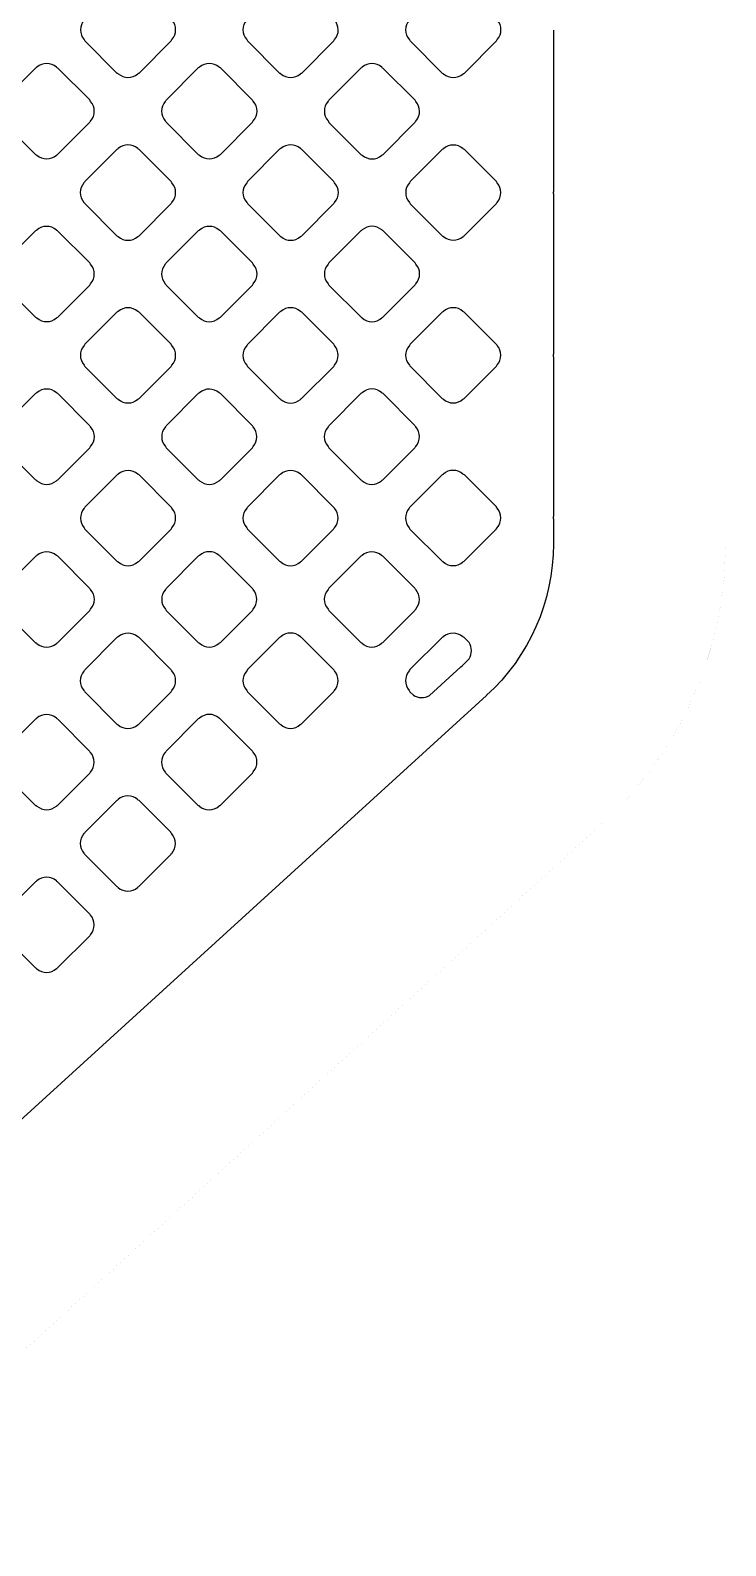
# Model space of a CAD drawing. Extents: x 0 to 248, y 0 to 175.
# Drawn here: x 56.807 to 57.729, y 143.667 to 145.674 of the extents above; entities that cross this region are included whole.
import ezdxf

# ---------------------------------------------------------------- set-up
doc = ezdxf.new("R2010")
doc.units = 0
doc.layers.add('gbr-dxf', color=7, linetype='Continuous')
doc.layers.add('gbr-outline-dxf', color=2, linetype='Continuous')

msp = doc.modelspace()

# ---------------------------------------------------------------- linework, layer by layer
at = {"layer": 'gbr-dxf'}
for p, q in [((57.5007, 145.6743), (57.5007, 145.4601)), ((57.5007, 145.4578), (57.5007, 145.2452)), ((57.5007, 145.242), (57.5007, 145.0303))]:
    msp.add_line(p, q, dxfattribs=at)
at = {"layer": 'gbr-dxf', "linetype": 'Continuous'}
for points in [[(53.6629, 141.9443), (54.094, 142.3753), (54.2269, 142.5083, -0.013462), (54.2277, 142.5091, 0.017129), (54.2405, 142.5219, -0.014515), (54.2414, 142.5228), (54.3073, 142.5889, 0.168722), (54.3125, 142.6009), (54.3125, 142.6047, -0.169148), (54.318, 142.6205, 0.013155), (54.6965, 143.1434, -0.049022), (54.6996, 143.1471), (54.7651, 143.2126), (54.7654, 143.2129), (54.7931, 143.2407, 0.139526), (56.8604, 149.6477, -0.274491)], [(57.5007, 145.0271), (57.5007, 144.995, -0.013354), (57.5008, 144.9939, -0.211122), (57.4122, 144.7935), (57.412, 144.7933), (53.2814, 141.0314), (53.2809, 141.031), (51.7394, 139.6272), (51.739, 139.6268, 0.093809), (51.5757, 139.4105), (51.5754, 139.4099, 0.114046), (51.5007, 139.0902, -0.01711), (51.5008, 139.0887), (51.5008, 138.0973)]]:
    msp.add_lwpolyline(points, format="xyb", dxfattribs=at)
for points in [[(56.8788, 145.6619, -0.091954), (56.8797, 145.6603), (56.9223, 145.6177, -0.096332), (56.9239, 145.6168, 0.379308), (56.9499, 145.6167, -0.095968), (56.9515, 145.6177), (56.9941, 145.6603, -0.096328), (56.9951, 145.662, 0.37924), (56.9951, 145.6879, -0.096614), (56.9941, 145.6896), (56.9515, 145.7322, -0.092228), (56.9499, 145.7331, 0.379249), (56.924, 145.7331, -0.096625), (56.9223, 145.7321), (56.8797, 145.6895, -0.096111), (56.8788, 145.6878, 0.379682)], [(57.0942, 145.6879, 0.379201), (57.0942, 145.6619, -0.095956), (57.0952, 145.6603), (57.1378, 145.6177, -0.100151), (57.1395, 145.6167, 0.379451), (57.1655, 145.6167, -0.096259), (57.1671, 145.6177), (57.2097, 145.6603, -0.096539), (57.2107, 145.6619, 0.379249), (57.2106, 145.6878, -0.09253), (57.2097, 145.6894), (57.1669, 145.7322, -0.088334), (57.1654, 145.7331, 0.3795), (57.1395, 145.7331, -0.096259), (57.1378, 145.7322), (57.0952, 145.6895, -0.096539)], [(57.3098, 145.6618, -0.095956), (57.3107, 145.6602), (57.3533, 145.6176, -0.10046), (57.3551, 145.6166, 0.37981), (57.381, 145.6166, -0.096625), (57.3827, 145.6176), (57.4253, 145.6603, -0.096111), (57.4263, 145.6619, 0.379859), (57.4263, 145.6879, -0.09253), (57.4254, 145.6894), (57.3828, 145.732, -0.104691), (57.381, 145.7331, 0.379731), (57.355, 145.7331, -0.096625), (57.3534, 145.7321), (57.3107, 145.6895, -0.096111), (57.3098, 145.6878, 0.379682)], [(56.7709, 145.5541, -0.095866), (56.7719, 145.5524), (56.8144, 145.5099, -0.100401), (56.8161, 145.5089, 0.379422), (56.8421, 145.5089, -0.096458), (56.8437, 145.5099), (56.8863, 145.5525, -0.096627), (56.8873, 145.5541, 0.379859), (56.8873, 145.5801, -0.108361), (56.8862, 145.582), (56.8439, 145.6242, -0.10442), (56.8421, 145.6253, 0.3795), (56.8162, 145.6253, -0.096259), (56.8145, 145.6243), (56.7719, 145.5816, -0.095895), (56.7709, 145.58, 0.378651)], [(56.9864, 145.5801, 0.379201), (56.9864, 145.5542, -0.087748), (56.9873, 145.5527), (57.0301, 145.5099, -0.092126), (57.0317, 145.5089, 0.379451), (57.0577, 145.5089, -0.096259), (57.0593, 145.5099), (57.102, 145.5526, -0.096539), (57.103, 145.5542, 0.379249), (57.103, 145.5802, -0.083792), (57.1021, 145.5816), (57.0593, 145.6244, -0.096857), (57.0576, 145.6254, 0.3795), (57.0317, 145.6254, -0.096259), (57.03, 145.6244), (56.9874, 145.5817, -0.096539)], [(57.2021, 145.5802, 0.379422), (57.2021, 145.5542, -0.108153), (57.2032, 145.5523), (57.2457, 145.5098, -0.096111), (57.2473, 145.5089, 0.379451), (57.2733, 145.5088, -0.096259), (57.2749, 145.5098), (57.3175, 145.5524, -0.096539), (57.3185, 145.5541, 0.379249), (57.3184, 145.58, -0.096458), (57.3175, 145.5816), (57.2748, 145.6243, -0.092289), (57.2732, 145.6253, 0.379357), (57.2473, 145.6253, -0.095968), (57.2456, 145.6243), (57.2031, 145.5818, -0.096328)], [(56.8786, 145.4464, -0.096625), (56.8796, 145.4447), (56.9222, 145.4021, -0.10046), (56.9239, 145.4011, 0.37981), (56.9499, 145.4011, -0.096625), (56.9515, 145.4021), (56.9941, 145.4447, -0.096111), (56.9951, 145.4463, 0.379859), (56.9951, 145.4723, -0.108195), (56.994, 145.4741), (56.9516, 145.5165, -0.10442), (56.9498, 145.5176, 0.379731), (56.9239, 145.5176, -0.096458), (56.9222, 145.5166), (56.8796, 145.474, -0.096627), (56.8786, 145.4723, 0.379682)], [(57.0942, 145.4723, 0.379422), (57.0942, 145.4463, -0.083317), (57.0951, 145.4449), (57.138, 145.402, -0.088202), (57.1395, 145.4011, 0.379451), (57.1655, 145.401, -0.096259), (57.1671, 145.402), (57.2098, 145.4447, -0.096539), (57.2108, 145.4464, 0.379249), (57.2108, 145.4723, -0.088014), (57.2099, 145.4738), (57.1669, 145.5167, -0.083733), (57.1655, 145.5176, 0.379357), (57.1396, 145.5176, -0.095968), (57.1379, 145.5167), (57.0952, 145.4739, -0.096328)], [(57.3099, 145.4723, 0.379422), (57.3099, 145.4463, -0.10047), (57.3109, 145.4446), (57.3533, 145.4022, -0.104264), (57.3551, 145.4012, 0.379308), (57.381, 145.4012, -0.095968), (57.3826, 145.4022), (57.4252, 145.4447, -0.096328), (57.4262, 145.4464, 0.37947), (57.4262, 145.4723, -0.088442), (57.4253, 145.4738), (57.3827, 145.5164, -0.100824), (57.381, 145.5174, 0.379357), (57.355, 145.5174, -0.095968), (57.3534, 145.5165), (57.3109, 145.4739, -0.096328)], [(56.7709, 145.3387, -0.099964), (56.7719, 145.3369), (56.8144, 145.2944, -0.104069), (56.8162, 145.2934, 0.37981), (56.8422, 145.2934, -0.096458), (56.8438, 145.2944), (56.8863, 145.3368, -0.096627), (56.8873, 145.3385, 0.379859), (56.8873, 145.3644, -0.104765), (56.8862, 145.3663), (56.8437, 145.4087, -0.100824), (56.842, 145.4097, 0.379731), (56.816, 145.4097, -0.096625), (56.8144, 145.4088), (56.7719, 145.3663, -0.096111), (56.7709, 145.3646, 0.379682)], [(56.9864, 145.3385, -0.091954), (56.9874, 145.3369), (57.0301, 145.2942, -0.096332), (57.0317, 145.2933, 0.37981), (57.0577, 145.2933, -0.096625), (57.0593, 145.2942), (57.102, 145.3369, -0.096111), (57.103, 145.3386, 0.379859), (57.103, 145.3645, -0.096458), (57.102, 145.3662), (57.0595, 145.4087, -0.108174), (57.0576, 145.4097, 0.379731), (57.0317, 145.4097, -0.096625), (57.03, 145.4087), (56.9874, 145.3661, -0.096111), (56.9864, 145.3645, 0.379682)], [(57.2021, 145.3645, 0.379422), (57.2021, 145.3386, -0.096625), (57.2031, 145.3369), (57.2458, 145.2942, -0.083134), (57.2472, 145.2933, 0.37981), (57.2732, 145.2933, -0.096625), (57.2748, 145.2943), (57.3175, 145.337, -0.096111), (57.3184, 145.3386, 0.379357), (57.3185, 145.3646, -0.092234), (57.3175, 145.3661), (57.2748, 145.4089, -0.087865), (57.2733, 145.4098, 0.379), (57.2474, 145.4098, -0.09601), (57.2457, 145.4088), (57.2031, 145.3662, -0.096328)], [(56.8787, 145.2568, 0.379201), (56.8788, 145.2308, -0.099964), (56.8798, 145.2291), (56.9222, 145.1866, -0.104264), (56.924, 145.1856, 0.379308), (56.95, 145.1856, -0.095968), (56.9516, 145.1865), (56.9941, 145.229, -0.096328), (56.9951, 145.2307, 0.37947), (56.9951, 145.2566, -0.104765), (56.994, 145.2584), (56.9516, 145.3009, -0.100519), (56.9498, 145.3019, 0.3795), (56.9239, 145.3019, -0.096259), (56.9222, 145.301), (56.8797, 145.2584, -0.096539)], [(57.0942, 145.2307, -0.087748), (57.0951, 145.2292), (57.1378, 145.1865, -0.092126), (57.1394, 145.1855, 0.37981), (57.1654, 145.1855, -0.096458), (57.167, 145.1865), (57.2097, 145.2292, -0.096627), (57.2106, 145.2308, 0.379859), (57.2106, 145.2568, -0.100902), (57.2096, 145.2585), (57.1672, 145.301, -0.096627), (57.1655, 145.302, 0.379731), (57.1396, 145.302, -0.096625), (57.1379, 145.301), (57.0952, 145.2583, -0.096111), (57.0942, 145.2566, 0.379682)], [(57.3098, 145.2308, -0.087748), (57.3107, 145.2293), (57.3534, 145.1866, -0.092126), (57.3549, 145.1857, 0.379451), (57.3809, 145.1857, -0.096259), (57.3825, 145.1867), (57.4252, 145.2294, -0.095895), (57.4262, 145.231, 0.378939), (57.4262, 145.2569, -0.083622), (57.4253, 145.2583), (57.3826, 145.3011, -0.096195), (57.3809, 145.302, 0.379249), (57.355, 145.302, -0.096625), (57.3534, 145.301), (57.3107, 145.2584, -0.096111), (57.3098, 145.2568, 0.379682)], [(56.771, 145.149, 0.378532), (56.771, 145.1231, -0.103884), (56.772, 145.1213), (56.8145, 145.0789, -0.107389), (56.8163, 145.0778, 0.378424), (56.8422, 145.0778, -0.09601), (56.8439, 145.0788), (56.8864, 145.1213, -0.096328), (56.8874, 145.123, 0.379), (56.8874, 145.1489, -0.100402), (56.8864, 145.1506), (56.8438, 145.1933, -0.096726), (56.8421, 145.1942, 0.379083), (56.8162, 145.1942, -0.095866), (56.8145, 145.1933), (56.7719, 145.1506, -0.095798)], [(56.9865, 145.1489, 0.37889), (56.9865, 145.123, -0.09185), (56.9875, 145.1214), (57.0301, 145.0788, -0.095895), (57.0317, 145.0778, 0.379201), (57.0577, 145.0778, -0.096625), (57.0593, 145.0788), (57.1018, 145.1214, -0.096111), (57.1028, 145.123, 0.379859), (57.1028, 145.149, -0.096458), (57.1018, 145.1506), (57.0593, 145.1932, -0.092623), (57.0577, 145.1941, 0.3795), (57.0318, 145.1942, -0.096259), (57.0301, 145.1932), (56.9875, 145.1505, -0.095895)], [(57.202, 145.149, 0.379422), (57.202, 145.123, -0.10047), (57.203, 145.1213), (57.2456, 145.0787, -0.087638), (57.2471, 145.0778, 0.37981), (57.273, 145.0778, -0.096625), (57.2747, 145.0788), (57.3173, 145.1215, -0.096111), (57.3183, 145.1231, 0.3795), (57.3183, 145.1491, -0.104256), (57.3173, 145.1509), (57.2749, 145.1933, -0.100215), (57.2732, 145.1943, 0.378699), (57.2473, 145.1943, -0.09601), (57.2456, 145.1933), (57.203, 145.1506, -0.096328)], [(56.8788, 145.0412, 0.378472), (56.8788, 145.0153, -0.107685), (56.8799, 145.0135), (56.9223, 144.971, -0.096206), (56.924, 144.9701, 0.37875), (56.9499, 144.9701, -0.096259), (56.9515, 144.971), (56.9942, 145.0137, -0.096539), (56.9951, 145.0153, 0.379249), (56.9951, 145.0413, -0.096458), (56.9941, 145.0429), (56.9516, 145.0855, -0.092623), (56.95, 145.0864, 0.379471), (56.924, 145.0864, -0.09601), (56.9224, 145.0855), (56.8798, 145.0429, -0.095798)], [(57.0942, 145.0153, -0.091954), (57.0952, 145.0137), (57.1377, 144.9711, -0.096128), (57.1394, 144.9701, 0.37981), (57.1654, 144.9701, -0.096458), (57.167, 144.9711), (57.2095, 145.0137, -0.096627), (57.2105, 145.0153, 0.379859), (57.2105, 145.0413, -0.096723), (57.2095, 145.0429), (57.167, 145.0855, -0.092564), (57.1654, 145.0864, 0.379731), (57.1394, 145.0864, -0.096625), (57.1378, 145.0855), (57.0952, 145.0429, -0.096111), (57.0942, 145.0412, 0.379682)], [(57.3096, 145.0153, -0.091954), (57.3106, 145.0137), (57.3532, 144.9712, -0.096111), (57.3548, 144.9702, 0.379451), (57.3808, 144.9702, -0.096259), (57.3824, 144.9711), (57.4251, 145.0139, -0.095895), (57.4261, 145.0155, 0.378827), (57.4261, 145.0414, -0.096117), (57.4251, 145.0431), (57.3827, 145.0855, -0.107982), (57.3808, 145.0865, 0.37947), (57.3549, 145.0865, -0.096625), (57.3532, 145.0855), (57.3106, 145.0429, -0.096111), (57.3096, 145.0413, 0.379682)], [(56.7709, 144.9074, -0.091954), (56.7719, 144.9058), (56.8145, 144.8632, -0.096128), (56.8161, 144.8623, 0.379451), (56.842, 144.8622, -0.096259), (56.8437, 144.8632), (56.8864, 144.9059, -0.095701), (56.8874, 144.9076, 0.378434), (56.8874, 144.9335, -0.096507), (56.8864, 144.9351), (56.8438, 144.9778, -0.092121), (56.8422, 144.9787, 0.379082), (56.8163, 144.9787, -0.096723), (56.8146, 144.9777), (56.7719, 144.935, -0.096111), (56.7709, 144.9333, 0.379682)], [(56.9865, 144.9335, 0.378532), (56.9865, 144.9076, -0.095778), (56.9874, 144.9059), (57.03, 144.8634, -0.09985), (57.0317, 144.8624, 0.379071), (57.0576, 144.8624, -0.096953), (57.0593, 144.8634), (57.1018, 144.906, -0.096627), (57.1028, 144.9076, 0.379859), (57.1028, 144.9336, -0.092636), (57.1019, 144.9352), (57.0592, 144.9778, -0.088207), (57.0577, 144.9788, 0.379471), (57.0318, 144.9788, -0.095866), (57.0301, 144.9778), (56.9874, 144.9351, -0.095798)], [(57.202, 144.9077, -0.103884), (57.203, 144.9059), (57.2455, 144.8633, -0.091578), (57.2471, 144.8624, 0.379201), (57.273, 144.8624, -0.096625), (57.2747, 144.8634), (57.3172, 144.9059, -0.096111), (57.3182, 144.9076, 0.3795), (57.3182, 144.9335, -0.100402), (57.3172, 144.9353), (57.2747, 144.9778, -0.096195), (57.273, 144.9787, 0.379249), (57.2471, 144.9787, -0.096625), (57.2455, 144.9778), (57.203, 144.9353, -0.096111), (57.202, 144.9336, 0.379451)], [(56.8786, 144.8256, 0.37889), (56.8786, 144.7997, -0.09185), (56.8796, 144.7981), (56.9222, 144.7555, -0.095895), (56.9238, 144.7545, 0.379233), (56.9498, 144.7545, -0.096265), (56.9514, 144.7555), (56.9941, 144.7982, -0.096328), (56.9951, 144.7999, 0.378945), (56.9951, 144.8258, -0.096614), (56.9941, 144.8274), (56.9515, 144.8701, -0.092351), (56.9499, 144.871, 0.378798), (56.924, 144.871, -0.096259), (56.9223, 144.87), (56.8796, 144.8273, -0.095895)], [(57.0942, 144.7999, -0.09601), (57.0952, 144.7982), (57.1377, 144.7557, -0.099885), (57.1394, 144.7547, 0.379071), (57.1653, 144.7547, -0.096723), (57.167, 144.7557), (57.2095, 144.7983, -0.096111), (57.2105, 144.7999, 0.379357), (57.2105, 144.8259, -0.092315), (57.2096, 144.8274), (57.1669, 144.8702, -0.088003), (57.1654, 144.8711, 0.379411), (57.1394, 144.8711, -0.096225), (57.1378, 144.8701), (57.0952, 144.8275, -0.096328), (57.0942, 144.8258, 0.37892)], [(57.3096, 144.7999, -0.095506), (57.3106, 144.7983), (57.3152, 144.7937, 0.27727), (57.3363, 144.7931), (57.378, 144.8311), (57.3782, 144.8313, 0.017464), (57.3891, 144.8419, 0.283597), (57.389, 144.8634), (57.3825, 144.87, -0.10417), (57.3807, 144.871, 0.378828), (57.3548, 144.871, -0.095883), (57.3532, 144.87), (57.3106, 144.8275, -0.095796), (57.3096, 144.8258, 0.378912)], [(56.7709, 144.692, -0.096528), (56.7719, 144.6904), (56.8144, 144.6478, -0.099744), (56.8161, 144.6469, 0.378793), (56.8421, 144.6469, -0.096259), (56.8437, 144.6478), (56.8862, 144.6903, -0.096558), (56.8871, 144.6919, 0.379313), (56.8871, 144.7179, -0.108121), (56.8861, 144.7197), (56.8438, 144.762, -0.104407), (56.842, 144.7631, 0.37947), (56.816, 144.7631, -0.096625), (56.8144, 144.7621), (56.7719, 144.7196, -0.096857), (56.771, 144.718, 0.379182)], [(56.9863, 144.6919, -0.087748), (56.9872, 144.6905), (57.0299, 144.6478, -0.091737), (57.0315, 144.6468, 0.379451), (57.0574, 144.6468, -0.096259), (57.0591, 144.6478), (57.1019, 144.6906, -0.095701), (57.1029, 144.6923, 0.378434), (57.1029, 144.7182, -0.083636), (57.102, 144.7196), (57.0592, 144.7623, -0.096206), (57.0576, 144.7633, 0.379082), (57.0317, 144.7633, -0.096723), (57.03, 144.7623), (56.9873, 144.7196, -0.096111), (56.9863, 144.7179, 0.379682)], [(56.8786, 144.5843, -0.096528), (56.8796, 144.5827), (56.9221, 144.5401, -0.099605), (56.9238, 144.5391, 0.378398), (56.9497, 144.5391, -0.096528), (56.9514, 144.5401), (56.9939, 144.5826, -0.095895), (56.9948, 144.5842, 0.379347), (56.9948, 144.6102, -0.108361), (56.9938, 144.6121), (56.9515, 144.6543, -0.104691), (56.9497, 144.6554, 0.379731), (56.9237, 144.6554, -0.096625), (56.9221, 144.6544), (56.8796, 144.6119, -0.096857), (56.8786, 144.6103, 0.379182)], [(56.7709, 144.4766, -0.100193), (56.7719, 144.4749), (56.8143, 144.4325, -0.103923), (56.8161, 144.4314, 0.379201), (56.8421, 144.4315, -0.096625), (56.8437, 144.4324), (56.8862, 144.4749, -0.096111), (56.8871, 144.4765, 0.379237), (56.8872, 144.5025, -0.104141), (56.8861, 144.5043), (56.8437, 144.5467, -0.099744), (56.842, 144.5477, 0.378853), (56.8161, 144.5477, -0.096259), (56.8144, 144.5467), (56.7719, 144.5042, -0.096212), (56.7709, 144.5025, 0.379413)]]:
    msp.add_lwpolyline(points, format="xyb", close=True, dxfattribs=at)
at = {"layer": 'gbr-dxf'}
for centre, start, end in [((57.4754, 145.459), 357.4953, 2.5047), ((57.4754, 145.2436), 356.4279, 3.5721), ((57.4754, 145.0287), 356.4279, 3.5721)]:
    msp.add_arc(centre, 0.0254, start, end, dxfattribs=at)
at = {"layer": 'gbr-outline-dxf', "linetype": 'Continuous', "const_width": 0.000025}
msp.add_lwpolyline([(37.7291, 131.7065), (37.7291, 139.0881, -0.211094), (37.8925, 139.4578), (43.5658, 144.6241, 0.211095), (43.7291, 144.9938), (43.7291, 152.897, -0.414217), (44.2291, 153.397), (57.2291, 153.397, -0.414217), (57.7291, 152.897), (57.7291, 144.9938, -0.211094), (57.5658, 144.6241), (51.8925, 139.4578, 0.211095), (51.7291, 139.0881), (51.7291, 130.3303, -0.414217), (51.2291, 129.8303), (46.2291, 129.8303, -0.414217), (45.7291, 130.3303), (45.7291, 130.7065, 0.414217), (45.2291, 131.2065), (38.2291, 131.2065, -0.414217)], format="xyb", close=True, dxfattribs=at)

doc.saveas('drawing.dxf')
